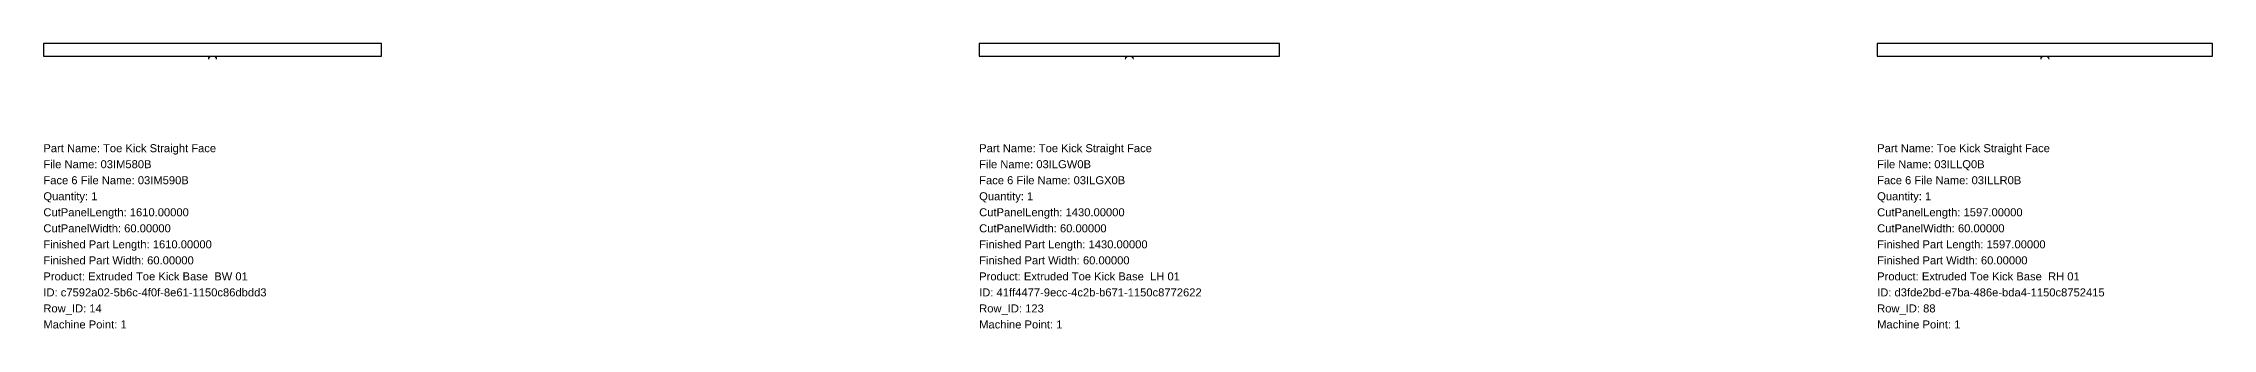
# Model space of a CAD drawing. Header units: inches. Extents: x 0 to 88487, y -1296 to 663.
# Drawn here: x 78160 to 88487, y -1296 to 60 of the extents above; entities that cross this region are included whole.
import ezdxf

# ---------------------------------------------------------------- set-up
doc = ezdxf.new("R2010")
doc.units = ezdxf.units.IN
doc.header["$MEASUREMENT"] = 0
doc.layers.add('BORDER_Z19P0RT1001', color=7, linetype='Continuous')
doc.layers.add('NESTTEXT', color=1, linetype='Continuous')
doc.styles.get("Standard").update_dxf_attribs({"font": 'arial.ttf'})

msp = doc.modelspace()

# ---------------------------------------------------------------- linework, layer by layer
at = {"layer": 'BORDER_Z19P0RT1001', "color": 2}
for points in [[(78946.825, -15, -0.414213562), (78961.825, 0), (79770, 0), (79770, 60), (78160, 60), (78160, 0), (78968.175, 0, -0.414213562), (78983.175, -15)], [(83311.625, -15, -0.414213562), (83326.625, 0), (84044.8, 0), (84044.8, 60), (82614.8, 60), (82614.8, 0), (83332.975, 0, -0.414213562), (83347.975, -15)], [(87669.925, -15, -0.414213562), (87684.925, 0), (88486.6, 0), (88486.6, 60), (86889.6, 60), (86889.6, 0), (87691.275, 0, -0.414213562), (87706.275, -15)]]:
    msp.add_lwpolyline(points, format="xyb", dxfattribs=at)

# ---------------------------------------------------------------- texts
at = {"layer": 'NESTTEXT', "color": 1}
for s, p in [('Part Name: Toe Kick Straight Face', (78160, -457.2)), ('File Name: 03IM580B', (78160, -533.4)), ('Part Name: Toe Kick Straight Face', (82614.8, -457.2)), ('File Name: 03ILGW0B', (82614.8, -533.4)), ('Part Name: Toe Kick Straight Face', (86889.6, -457.2)), ('File Name: 03ILLQ0B', (86889.6, -533.4)), ('Face 6 File Name: 03IM590B', (78160, -609.6)), ('Face 6 File Name: 03ILGX0B', (82614.8, -609.6)), ('Face 6 File Name: 03ILLR0B', (86889.6, -609.6)), ('Quantity: 1', (78160, -685.8)), ('CutPanelLength: 1610.00000', (78160, -762)), ('Quantity: 1', (82614.8, -685.8)), ('CutPanelLength: 1430.00000', (82614.8, -762)), ('Quantity: 1', (86889.6, -685.8)), ('CutPanelLength: 1597.00000', (86889.6, -762)), ('CutPanelWidth: 60.00000', (78160, -838.2)), ('CutPanelWidth: 60.00000', (82614.8, -838.2)), ('CutPanelWidth: 60.00000', (86889.6, -838.2)), ('Finished Part Length: 1610.00000', (78160, -914.4)), ('Finished Part Length: 1430.00000', (82614.8, -914.4)), ('Finished Part Length: 1597.00000', (86889.6, -914.4)), ('Finished Part Width: 60.00000', (78160, -990.6)), ('Product: Extruded Toe Kick Base  BW 01', (78160, -1066.8)), ('Finished Part Width: 60.00000', (82614.8, -990.6)), ('Product: Extruded Toe Kick Base  LH 01', (82614.8, -1066.8)), ('Finished Part Width: 60.00000', (86889.6, -990.6)), ('Product: Extruded Toe Kick Base  RH 01', (86889.6, -1066.8)), ('ID: c7592a02-5b6c-4f0f-8e61-1150c86dbdd3', (78160, -1143)), ('ID: 41ff4477-9ecc-4c2b-b671-1150c8772622', (82614.8, -1143)), ('ID: d3fde2bd-e7ba-486e-bda4-1150c8752415', (86889.6, -1143)), ('Row_ID: 14', (78160, -1219.2)), ('Row_ID: 123', (82614.8, -1219.2)), ('Row_ID: 88', (86889.6, -1219.2)), ('Machine Point: 1', (78160, -1295.4)), ('Machine Point: 1', (82614.8, -1295.4)), ('Machine Point: 1', (86889.6, -1295.4))]:
    msp.add_text(s, height=38.1, dxfattribs=at).set_placement(p)

doc.saveas('drawing.dxf')
